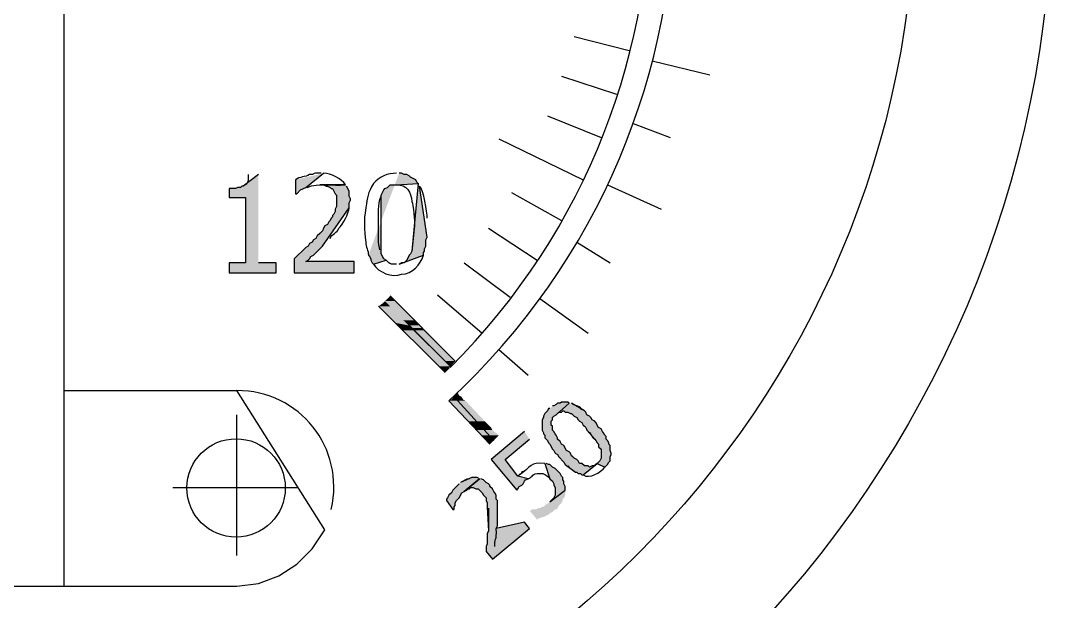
# Model space of a CAD drawing. Header units: millimetres. Extents: x 126854 to 137041, y -144259 to -137812.
# Drawn here: x 129364.4 to 129417.1, y -139044.6 to -139014.9 of the extents above; entities that cross this region are included whole.
import ezdxf

# ---------------------------------------------------------------- set-up
doc = ezdxf.new("R2010")
doc.units = ezdxf.units.MM
doc.header["$LTSCALE"] = 13
doc.layers.add('PDF_几何图形', color=7, linetype='Continuous')
doc.layers.add('PDF_实体填充', color=7, linetype='Continuous', true_color=0xffffff)
doc.layers.add('标注、文本', color=3, linetype='Continuous', lineweight=25)

# ---------------------------------------------------------------- blocks, each defined once
blk = doc.blocks.new('A$C1C912F39')
at = {"layer": 'PDF_实体填充', "transparency": 33554559}
for points in [[(70.377, 66.428), (69.594, 65.84), (69.528, 65.84), (69.463, 65.775), (69.333, 65.775), (69.202, 65.71), (68.876, 65.71), (68.876, 65.253), (69.724, 65.253), (69.724, 61.923), (68.876, 61.923), (68.876, 61.401), (71.291, 61.401), (71.291, 61.923), (70.377, 61.923)], [(72.27, 66.167), (72.27, 65.448), (72.336, 65.448), (72.532, 65.644), (72.793, 65.775), (73.707, 66.493)], [(75.992, 62.315), (76.057, 62.249), (76.122, 62.119), (76.122, 62.054), (76.188, 61.923), (76.253, 61.858), (76.906, 62.054), (76.775, 62.119), (76.645, 62.38), (76.645, 62.445), (76.645, 65.318), (76.645, 65.383), (76.775, 65.644), (76.84, 65.71), (76.971, 65.775), (77.036, 65.84), (77.102, 65.905), (77.428, 65.905), (78.538, 65.971), (78.473, 66.036), (78.407, 66.167), (78.146, 66.297), (78.081, 66.362), (77.95, 66.428), (77.82, 66.428), (77.689, 66.493), (77.559, 66.493)], [(74.817, 65.905), (73.511, 65.905), (73.707, 65.905), (73.837, 65.84), (73.903, 65.84), (74.033, 65.775), (74.098, 65.71), (74.164, 65.71), (74.294, 65.448), (74.36, 65.383), (74.36, 64.796), (74.294, 64.665), (74.294, 64.534), (74.229, 64.404), (74.164, 64.339), (74.164, 64.273), (74.098, 64.208), (74.033, 64.077), (73.968, 64.012), (73.903, 63.882), (73.772, 63.816), (73.707, 63.686), (73.641, 63.555), (73.511, 63.425), (73.38, 63.294), (73.315, 63.163), (73.184, 63.098), (73.119, 62.968), (72.989, 62.902), (72.923, 62.772), (72.793, 62.706), (72.205, 62.119), (72.205, 61.401), (75.274, 61.401), (75.274, 61.988), (72.793, 61.988), (72.923, 62.054), (72.989, 62.119), (73.054, 62.249), (73.184, 62.315), (73.576, 62.706), (73.641, 62.772), (75.012, 64.73), (75.012, 64.991), (75.078, 65.122), (75.078, 65.187), (75.012, 65.318), (75.012, 65.579), (74.882, 65.84)], [(78.538, 65.971), (78.211, 62.511), (78.146, 62.38), (78.081, 62.315), (77.95, 62.054), (77.82, 61.923), (77.689, 61.923), (77.559, 61.858), (78.799, 62.315), (78.799, 62.445), (78.864, 62.511), (78.864, 62.641), (78.93, 62.772), (78.93, 63.098), (78.995, 63.229), (78.603, 65.84)], [(85.262, 54.481), (85.197, 54.481), (85.132, 54.35), (85.001, 54.219), (84.936, 54.089), (84.936, 54.024), (84.87, 53.893), (84.87, 53.371), (84.936, 53.24), (84.936, 53.175), (85.001, 53.11), (85.001, 52.979), (85.132, 52.848), (85.197, 52.718), (85.262, 52.653), (85.393, 52.391), (85.458, 52.326), (85.523, 52.196), (85.654, 52.13), (85.719, 52), (85.98, 51.739), (86.046, 51.608), (86.568, 51.216), (86.633, 51.216), (86.698, 51.151), (86.829, 51.151), (86.894, 51.086), (86.96, 51.086), (87.678, 51.673), (87.612, 51.608), (87.482, 51.543), (87.417, 51.543), (87.286, 51.477), (87.221, 51.543), (87.025, 51.543), (86.894, 51.673), (86.764, 51.673), (86.698, 51.804), (86.633, 51.869), (86.503, 51.934), (86.437, 52), (86.372, 52.065), (86.307, 52.196), (86.241, 52.261), (86.111, 52.326), (85.98, 52.587), (85.85, 52.653), (85.784, 52.783), (85.654, 52.914), (85.654, 52.979), (85.589, 53.11), (85.523, 53.175), (85.458, 53.305), (85.393, 53.371), (85.393, 53.567), (85.327, 53.632), (85.327, 53.828), (85.393, 53.893), (85.393, 54.024), (85.458, 54.089), (85.589, 54.154), (86.241, 54.742), (86.176, 54.807), (85.85, 54.807), (85.784, 54.742), (85.654, 54.742), (85.589, 54.676), (85.458, 54.611), (85.393, 54.611)], [(86.241, 54.742), (85.589, 54.154), (85.719, 54.285), (85.85, 54.285), (85.915, 54.35), (85.98, 54.35), (86.046, 54.285), (86.176, 54.285), (86.307, 54.219), (86.372, 54.219), (86.503, 54.089), (86.633, 54.024), (86.698, 53.893), (86.764, 53.828), (86.894, 53.762), (86.96, 53.632), (87.025, 53.567), (87.09, 53.501), (87.155, 53.371), (87.547, 52.914), (87.612, 52.848), (87.678, 52.718), (87.743, 52.653), (87.743, 52.522), (87.874, 52.391), (87.874, 51.934), (87.808, 51.804), (87.678, 51.673), (88.069, 51.477), (88.135, 51.543), (88.2, 51.608), (88.265, 51.739), (88.331, 51.804), (88.331, 52), (88.396, 52.13), (88.396, 52.196), (88.331, 52.326), (88.331, 52.587), (88.265, 52.653), (88.265, 52.718), (88.2, 52.848), (88.135, 52.914), (88.135, 53.044), (88.069, 53.11), (88.004, 53.24), (87.939, 53.305), (87.874, 53.436), (87.743, 53.501), (87.612, 53.762), (87.547, 53.828), (87.417, 53.893), (87.351, 54.024), (87.286, 54.089), (87.155, 54.154), (87.09, 54.285), (87.025, 54.35), (86.372, 54.742)], [(83.956, 53.305), (82.259, 51.869), (83.565, 50.302), (83.63, 50.368), (83.695, 50.498), (83.826, 50.563), (83.891, 50.629), (83.956, 50.759), (84.022, 50.825), (84.152, 50.89), (83.63, 51.02), (82.977, 51.869), (84.218, 52.914)], [(85.001, 51.673), (85.262, 50.89), (85.393, 50.759), (85.458, 50.629), (85.458, 50.563), (85.523, 50.433), (85.523, 50.041), (85.458, 49.911), (85.393, 49.845), (85.262, 49.715), (86.046, 50.302), (86.046, 50.498), (85.98, 50.629), (85.98, 50.759), (85.915, 50.825), (85.915, 50.955), (85.85, 51.02), (85.784, 51.151), (85.523, 51.412), (85.393, 51.477), (85.262, 51.608), (85.197, 51.608), (85.066, 51.673)], [(83.891, 51.282), (83.826, 51.282), (83.761, 51.151), (83.695, 51.151), (83.63, 51.02), (84.283, 51.543), (84.152, 51.477), (84.022, 51.347)], [(80.627, 50.629), (80.562, 50.563), (80.496, 50.498), (80.3, 50.302), (80.235, 50.172), (80.105, 50.041), (80.039, 49.911), (79.974, 49.845), (79.974, 49.78), (80.3, 49.323), (80.366, 49.323), (80.366, 49.454), (80.431, 49.519), (80.431, 49.649), (80.496, 49.78), (80.627, 49.911), (80.757, 50.172), (80.888, 50.237), (81.671, 50.89), (81.541, 50.955), (81.28, 50.955), (80.692, 50.694)], [(81.671, 50.89), (80.888, 50.237), (81.019, 50.302), (81.084, 50.368), (81.149, 50.368), (81.214, 50.433), (81.345, 50.433), (81.476, 50.368), (81.606, 50.368), (81.802, 50.172), (81.867, 50.041), (81.998, 49.911), (81.998, 49.78), (82.063, 49.649), (82.063, 49.454), (82.128, 48.213), (82.063, 48.083), (82.063, 47.56), (81.998, 47.43), (81.998, 47.169), (82.324, 46.777), (84.218, 48.344), (83.956, 48.67), (82.52, 48.344), (82.585, 48.474), (82.585, 49.388), (82.585, 49.78), (82.52, 49.845), (82.52, 50.041), (82.455, 50.172), (82.39, 50.237), (82.324, 50.368), (82.194, 50.498), (82.194, 50.563), (82.128, 50.629), (81.998, 50.694), (81.867, 50.825), (81.737, 50.89)], [(84.283, 49.258), (84.218, 49.258), (84.609, 48.801), (84.675, 48.866), (84.74, 48.866), (84.87, 48.931), (84.936, 48.931), (85.066, 48.997), (85.197, 49.062), (85.262, 49.127), (85.393, 49.192), (85.458, 49.258), (85.523, 49.323), (85.589, 49.323), (85.654, 49.388), (85.719, 49.519), (85.85, 49.649), (85.915, 49.78), (85.915, 49.845), (85.98, 49.911), (86.046, 50.041), (86.046, 50.302), (85.262, 49.715), (85.197, 49.649), (85.066, 49.584), (84.936, 49.454), (84.87, 49.454), (84.74, 49.388), (84.675, 49.388), (84.544, 49.323), (84.348, 49.323)]]:
    blk.add_hatch(color=7, dxfattribs=at).paths.add_polyline_path(points, flags=16)
at = {"layer": 'PDF_几何图形'}
blk.add_line((66.003, 50.433), (72.401, 50.433), dxfattribs=at)
for points in [[(60.454, 45.406), (60.454, 77.134)], [(86.503, 73.478), (89.31, 72.76)], [(90.485, 72.238), (93.423, 71.52)], [(85.85, 71.455), (88.657, 70.541)], [(85.132, 69.431), (87.874, 68.321)], [(89.506, 69.039), (91.399, 68.321)], [(82.651, 68.256), (86.96, 66.167)], [(70.377, 66.428), (69.594, 65.84), (69.528, 65.84), (69.463, 65.775), (69.333, 65.775), (69.202, 65.71), (68.876, 65.71), (68.876, 65.253), (69.724, 65.253), (69.724, 61.923), (68.876, 61.923), (68.876, 61.401), (71.291, 61.401), (71.291, 61.923), (70.377, 61.923)], [(72.27, 66.167), (72.27, 65.448), (72.336, 65.448), (72.532, 65.644), (72.793, 65.775), (73.707, 66.493)], [(75.992, 62.315), (76.057, 62.249), (76.122, 62.119), (76.122, 62.054), (76.188, 61.923), (76.253, 61.858), (76.906, 62.054), (76.775, 62.119), (76.645, 62.38), (76.645, 62.445), (76.645, 65.318), (76.645, 65.383), (76.775, 65.644), (76.84, 65.71), (76.971, 65.775), (77.036, 65.84), (77.102, 65.905), (77.428, 65.905), (78.538, 65.971), (78.473, 66.036), (78.407, 66.167), (78.146, 66.297), (78.081, 66.362), (77.95, 66.428), (77.82, 66.428), (77.689, 66.493), (77.559, 66.493)], [(74.817, 65.905), (73.511, 65.905), (73.707, 65.905), (73.837, 65.84), (73.903, 65.84), (74.033, 65.775), (74.098, 65.71), (74.164, 65.71), (74.294, 65.448), (74.36, 65.383), (74.36, 64.796), (74.294, 64.665), (74.294, 64.534), (74.229, 64.404), (74.164, 64.339), (74.164, 64.273), (74.098, 64.208), (74.033, 64.077), (73.968, 64.012), (73.903, 63.882), (73.772, 63.816), (73.707, 63.686), (73.641, 63.555), (73.511, 63.425), (73.38, 63.294), (73.315, 63.163), (73.184, 63.098), (73.119, 62.968), (72.989, 62.902), (72.923, 62.772), (72.793, 62.706), (72.205, 62.119), (72.205, 61.401), (75.274, 61.401), (75.274, 61.988), (72.793, 61.988), (72.923, 62.054), (72.989, 62.119), (73.054, 62.249), (73.184, 62.315), (73.576, 62.706), (73.641, 62.772), (75.012, 64.73), (75.012, 64.991), (75.078, 65.122), (75.078, 65.187), (75.012, 65.318), (75.012, 65.579), (74.882, 65.84)], [(78.538, 65.971), (78.211, 62.511), (78.146, 62.38), (78.081, 62.315), (77.95, 62.054), (77.82, 61.923), (77.689, 61.923), (77.559, 61.858), (78.799, 62.315), (78.799, 62.445), (78.864, 62.511), (78.864, 62.641), (78.93, 62.772), (78.93, 63.098), (78.995, 63.229), (78.603, 65.84)], [(88.2, 65.905), (90.942, 64.665)], [(83.304, 65.514), (85.85, 64.077)], [(82.128, 63.686), (84.609, 62.054)], [(86.633, 62.968), (88.331, 61.923)], [(80.888, 61.923), (83.238, 60.16)], [(77.102, 60.226), (80.431, 56.896)], [(79.517, 60.291), (81.802, 58.332)], [(84.74, 60.095), (87.221, 58.332)], [(76.514, 59.703), (79.909, 56.309)], [(77.885, 58.92), (79.974, 56.831)], [(78.081, 58.724), (80.17, 56.635)], [(82.651, 57.484), (84.152, 56.178)], [(50.465, 45.406), (69.267, 45.406), (70.377, 45.537), (71.422, 45.928), (72.336, 46.516), (73.119, 47.299), (73.772, 48.278), (69.267, 55.395)], [(60.454, 55.395), (69.267, 55.395)], [(80.105, 54.872), (82.194, 52.653)], [(80.366, 55.068), (82.39, 52.848)], [(85.262, 54.481), (85.197, 54.481), (85.132, 54.35), (85.001, 54.219), (84.936, 54.089), (84.936, 54.024), (84.87, 53.893), (84.87, 53.371), (84.936, 53.24), (84.936, 53.175), (85.001, 53.11), (85.001, 52.979), (85.132, 52.848), (85.197, 52.718), (85.262, 52.653), (85.393, 52.391), (85.458, 52.326), (85.523, 52.196), (85.654, 52.13), (85.719, 52), (85.98, 51.739), (86.046, 51.608), (86.568, 51.216), (86.633, 51.216), (86.698, 51.151), (86.829, 51.151), (86.894, 51.086), (86.96, 51.086), (87.678, 51.673), (87.612, 51.608), (87.482, 51.543), (87.417, 51.543), (87.286, 51.477), (87.221, 51.543), (87.025, 51.543), (86.894, 51.673), (86.764, 51.673), (86.698, 51.804), (86.633, 51.869), (86.503, 51.934), (86.437, 52), (86.372, 52.065), (86.307, 52.196), (86.241, 52.261), (86.111, 52.326), (85.98, 52.587), (85.85, 52.653), (85.784, 52.783), (85.654, 52.914), (85.654, 52.979), (85.589, 53.11), (85.523, 53.175), (85.458, 53.305), (85.393, 53.371), (85.393, 53.567), (85.327, 53.632), (85.327, 53.828), (85.393, 53.893), (85.393, 54.024), (85.458, 54.089), (85.589, 54.154), (86.241, 54.742), (86.176, 54.807), (85.85, 54.807), (85.784, 54.742), (85.654, 54.742), (85.589, 54.676), (85.458, 54.611), (85.393, 54.611)], [(86.241, 54.742), (85.589, 54.154), (85.719, 54.285), (85.85, 54.285), (85.915, 54.35), (85.98, 54.35), (86.046, 54.285), (86.176, 54.285), (86.307, 54.219), (86.372, 54.219), (86.503, 54.089), (86.633, 54.024), (86.698, 53.893), (86.764, 53.828), (86.894, 53.762), (86.96, 53.632), (87.025, 53.567), (87.09, 53.501), (87.155, 53.371), (87.547, 52.914), (87.612, 52.848), (87.678, 52.718), (87.743, 52.653), (87.743, 52.522), (87.874, 52.391), (87.874, 51.934), (87.808, 51.804), (87.678, 51.673), (88.069, 51.477), (88.135, 51.543), (88.2, 51.608), (88.265, 51.739), (88.331, 51.804), (88.331, 52), (88.396, 52.13), (88.396, 52.196), (88.331, 52.326), (88.331, 52.587), (88.265, 52.653), (88.265, 52.718), (88.2, 52.848), (88.135, 52.914), (88.135, 53.044), (88.069, 53.11), (88.004, 53.24), (87.939, 53.305), (87.874, 53.436), (87.743, 53.501), (87.612, 53.762), (87.547, 53.828), (87.417, 53.893), (87.351, 54.024), (87.286, 54.089), (87.155, 54.154), (87.09, 54.285), (87.025, 54.35), (86.372, 54.742)], [(69.267, 46.973), (69.267, 54.154)], [(83.956, 53.305), (82.259, 51.869), (83.565, 50.302), (83.63, 50.368), (83.695, 50.498), (83.826, 50.563), (83.891, 50.629), (83.956, 50.759), (84.022, 50.825), (84.152, 50.89), (83.63, 51.02), (82.977, 51.869), (84.218, 52.914)], [(85.001, 51.673), (85.262, 50.89), (85.393, 50.759), (85.458, 50.629), (85.458, 50.563), (85.523, 50.433), (85.523, 50.041), (85.458, 49.911), (85.393, 49.845), (85.262, 49.715), (86.046, 50.302), (86.046, 50.498), (85.98, 50.629), (85.98, 50.759), (85.915, 50.825), (85.915, 50.955), (85.85, 51.02), (85.784, 51.151), (85.523, 51.412), (85.393, 51.477), (85.262, 51.608), (85.197, 51.608), (85.066, 51.673)], [(80.627, 50.629), (80.562, 50.563), (80.496, 50.498), (80.3, 50.302), (80.235, 50.172), (80.105, 50.041), (80.039, 49.911), (79.974, 49.845), (79.974, 49.78), (80.3, 49.323), (80.366, 49.323), (80.366, 49.454), (80.431, 49.519), (80.431, 49.649), (80.496, 49.78), (80.627, 49.911), (80.757, 50.172), (80.888, 50.237), (81.671, 50.89), (81.541, 50.955), (81.28, 50.955), (80.692, 50.694)], [(81.671, 50.89), (80.888, 50.237), (81.019, 50.302), (81.084, 50.368), (81.149, 50.368), (81.214, 50.433), (81.345, 50.433), (81.476, 50.368), (81.606, 50.368), (81.802, 50.172), (81.867, 50.041), (81.998, 49.911), (81.998, 49.78), (82.063, 49.649), (82.063, 49.454), (82.128, 48.213), (82.063, 48.083), (82.063, 47.56), (81.998, 47.43), (81.998, 47.169), (82.324, 46.777), (84.218, 48.344), (83.956, 48.67), (82.52, 48.344), (82.585, 48.474), (82.585, 49.388), (82.585, 49.78), (82.52, 49.845), (82.52, 50.041), (82.455, 50.172), (82.39, 50.237), (82.324, 50.368), (82.194, 50.498), (82.194, 50.563), (82.128, 50.629), (81.998, 50.694), (81.867, 50.825), (81.737, 50.89)]]:
    blk.add_lwpolyline(points, dxfattribs=at)
for centre, radius in [((55.46, 81.313), 55.46), ((55.46, 81.313), 48.474), ((55.46, 81.313), 48.474), ((69.235, 50.417), 2.513)]:
    blk.add_circle(centre, radius, dxfattribs=at)
for points in [[(80.105, 54.872), (95.62, 69.212), (95.496, 93.899), (79.778, 108.08)], [(80.17, 56.57), (94.268, 70.659), (93.786, 93.782), (78.995, 107.166)], [(69.855, 66.428), (69.88, 66.202), (69.845, 65.921), (69.594, 65.84)], [(72.989, 66.428), (72.759, 66.296), (72.494, 66.323), (72.27, 66.167)], [(73.576, 66.493), (73.003, 66.526), (73.324, 66.409), (72.989, 66.428)], [(74.817, 65.905), (74.637, 66.205), (74.063, 66.519), (73.707, 66.493)], [(77.428, 66.493), (76.983, 66.515), (76.551, 66.303), (76.253, 65.971)], [(72.858, 65.775), (73.46, 66.035), (74.13, 65.83), (74.817, 65.905)], [(76.253, 65.971), (75.954, 65.465), (75.948, 65.297), (75.861, 64.73)], [(77.428, 65.905), (77.964, 65.924), (78.169, 65.518), (78.211, 65.057)], [(78.995, 64.208), (79.006, 64.496), (78.813, 65.653), (78.603, 65.84)], [(76.514, 63.947), (76.529, 64.407), (76.448, 64.895), (76.645, 65.318)], [(78.211, 65.057), (78.286, 64.915), (78.357, 63.988), (78.342, 63.816)], [(74.49, 63.686), (74.694, 63.909), (74.992, 64.427), (75.012, 64.73)], [(75.861, 64.73), (75.744, 64.015), (75.79, 63.669), (75.861, 62.968)], [(76.514, 63.294), (76.514, 63.512), (76.514, 63.729), (76.514, 63.947)], [(78.342, 63.816), (78.329, 63.376), (78.236, 62.948), (78.211, 62.511)], [(74.033, 63.163), (74.126, 63.389), (74.398, 63.461), (74.49, 63.686)], [(76.579, 62.576), (76.536, 62.93), (76.49, 62.794), (76.514, 63.294)], [(75.861, 62.968), (75.849, 62.74), (76.003, 62.542), (75.992, 62.315)], [(77.689, 61.335), (78.235, 61.351), (78.652, 61.821), (78.799, 62.315)], [(76.253, 61.858), (76.51, 61.416), (77.192, 61.156), (77.689, 61.335)], [(77.428, 61.858), (77.087, 61.865), (77.152, 61.801), (76.906, 62.054)], [(74.098, 49.323), (74.807, 52.463), (72.499, 55.398), (69.267, 55.395)], [(86.894, 54.415), (86.684, 54.701), (86.587, 54.548), (86.372, 54.742)], [(87.221, 53.305), (87.471, 53.085), (87.296, 53.135), (87.547, 52.914)], [(85.001, 51.673), (84.217, 51.72), (84.375, 51.548), (83.63, 51.02)], [(84.152, 50.89), (84.449, 50.991), (84.311, 51.187), (84.74, 51.151)], [(84.74, 51.151), (84.965, 51.188), (85.116, 51.047), (85.262, 50.89)], [(86.176, 51.543), (86.399, 51.283), (86.408, 51.375), (86.568, 51.216)], [(86.96, 51.086), (87.276, 50.854), (87.86, 51.223), (88.069, 51.477)], [(81.149, 50.89), (80.967, 50.891), (80.848, 50.764), (80.692, 50.694)], [(82.128, 49.388), (82.128, 48.997), (82.128, 48.605), (82.128, 48.213)], [(82.585, 48.801), (82.585, 48.997), (82.585, 49.192), (82.585, 49.388)], [(82.455, 47.43), (82.426, 48.035), (82.564, 47.614), (82.52, 48.344)]]:
    blk.add_open_spline(points, degree=3, dxfattribs=at)
at = {"layer": 'PDF_实体填充', "transparency": 33554559}
for points in [[(77.102, 60.226), (76.84, 59.964), (77.363, 59.964)], [(76.971, 60.095), (76.84, 59.964), (77.363, 59.964)], [(77.102, 60.226), (76.971, 60.095), (77.232, 60.095)], [(76.971, 60.095), (77.232, 60.095), (77.363, 59.964)], [(76.84, 59.964), (76.514, 59.703), (77.624, 59.703)], [(76.71, 59.834), (76.514, 59.703), (77.102, 59.703)], [(76.514, 59.703), (77.167, 59.051), (78.342, 59.051)], [(76.514, 59.703), (77.624, 59.703), (78.342, 59.051)], [(76.514, 59.703), (77.232, 58.985), (77.754, 58.985)], [(76.514, 59.703), (77.102, 59.703), (77.754, 58.985)], [(76.84, 59.964), (76.71, 59.834), (76.971, 59.834)], [(76.71, 59.834), (76.971, 59.834), (77.102, 59.703)], [(76.84, 59.964), (77.363, 59.964), (77.624, 59.703)], [(76.84, 59.964), (76.971, 59.834), (77.559, 59.834)], [(76.84, 59.964), (77.363, 59.964), (77.559, 59.834)], [(76.971, 59.834), (77.102, 59.703), (77.689, 59.703)], [(76.971, 59.834), (77.559, 59.834), (77.689, 59.703)], [(77.102, 59.703), (77.754, 58.985), (78.342, 58.985)], [(77.102, 59.703), (77.689, 59.703), (78.342, 58.985)], [(77.167, 59.051), (77.363, 58.855), (78.211, 58.855)], [(77.167, 59.051), (78.342, 59.051), (78.211, 58.855)], [(78.342, 59.051), (78.211, 58.855), (78.473, 58.855)], [(77.232, 58.985), (77.363, 58.855), (77.95, 58.855)], [(77.232, 58.985), (77.754, 58.985), (77.95, 58.855)], [(77.363, 58.855), (77.493, 58.724), (78.016, 58.724)], [(77.363, 58.855), (78.211, 58.855), (78.016, 58.724)], [(77.363, 58.855), (77.493, 58.724), (78.081, 58.724)], [(77.363, 58.855), (77.95, 58.855), (78.081, 58.724)], [(77.493, 58.724), (77.624, 58.594), (77.885, 58.594)], [(77.493, 58.724), (78.016, 58.724), (77.885, 58.594)], [(77.493, 58.724), (77.624, 58.594), (77.95, 58.594)], [(77.493, 58.724), (78.081, 58.724), (77.95, 58.594)], [(77.624, 58.594), (77.885, 58.594), (77.754, 58.463)], [(77.624, 58.594), (77.95, 58.594), (77.754, 58.463)], [(77.754, 58.985), (77.95, 58.855), (78.211, 58.855)], [(77.754, 58.985), (78.342, 58.985), (78.211, 58.855)], [(77.885, 58.594), (77.754, 58.463), (78.342, 58.463)], [(77.95, 58.594), (77.754, 58.463), (78.342, 58.463)], [(78.016, 58.724), (77.885, 58.594), (78.211, 58.594)], [(77.885, 58.594), (78.211, 58.594), (78.342, 58.463)], [(77.95, 58.855), (78.211, 58.855), (78.081, 58.724)], [(78.081, 58.724), (77.95, 58.594), (78.211, 58.594)], [(77.95, 58.594), (78.211, 58.594), (78.342, 58.463)], [(78.211, 58.855), (78.016, 58.724), (78.603, 58.724)], [(78.016, 58.724), (78.211, 58.594), (78.734, 58.594)], [(78.016, 58.724), (78.603, 58.724), (78.734, 58.594)], [(78.211, 58.855), (78.081, 58.724), (78.603, 58.724)], [(78.081, 58.724), (78.211, 58.594), (78.799, 58.594)], [(78.081, 58.724), (78.603, 58.724), (78.799, 58.594)], [(78.342, 58.985), (78.211, 58.855), (78.473, 58.855)], [(78.211, 58.855), (78.473, 58.855), (78.603, 58.724)], [(78.211, 58.855), (78.473, 58.855), (78.603, 58.724)], [(78.211, 58.594), (78.342, 58.463), (78.864, 58.463)], [(78.211, 58.594), (78.734, 58.594), (78.864, 58.463)], [(78.211, 58.594), (78.342, 58.463), (78.93, 58.463)], [(78.211, 58.594), (78.799, 58.594), (78.93, 58.463)], [(77.754, 58.463), (79.321, 56.896), (79.909, 56.896)], [(77.754, 58.463), (78.342, 58.463), (79.909, 56.896)], [(77.754, 58.463), (79.321, 56.896), (79.909, 56.896)], [(77.754, 58.463), (78.342, 58.463), (79.909, 56.896)], [(78.342, 58.463), (79.909, 56.896), (80.431, 56.896)], [(78.342, 58.463), (78.864, 58.463), (80.431, 56.896)], [(78.342, 58.463), (79.909, 56.896), (80.431, 56.896)], [(78.342, 58.463), (78.93, 58.463), (80.431, 56.896)], [(79.321, 56.896), (79.452, 56.766), (80.039, 56.766)], [(79.321, 56.896), (79.909, 56.896), (80.039, 56.766)], [(79.321, 56.896), (79.452, 56.766), (80.039, 56.766)], [(79.321, 56.896), (79.909, 56.896), (80.039, 56.766)], [(79.452, 56.766), (79.582, 56.635), (80.17, 56.635)], [(79.452, 56.766), (80.039, 56.766), (80.17, 56.635)], [(79.452, 56.766), (79.648, 56.57), (80.17, 56.57)], [(79.452, 56.766), (80.039, 56.766), (80.17, 56.57)], [(79.582, 56.635), (79.713, 56.504), (80.039, 56.504)], [(79.582, 56.635), (80.17, 56.635), (80.039, 56.504)], [(79.648, 56.57), (79.778, 56.439), (80.039, 56.439)], [(79.648, 56.57), (80.17, 56.57), (80.039, 56.439)], [(79.713, 56.504), (80.039, 56.504), (79.909, 56.309)], [(79.778, 56.439), (80.039, 56.439), (79.909, 56.309)], [(79.909, 56.896), (80.039, 56.766), (80.3, 56.766)], [(79.909, 56.896), (80.431, 56.896), (80.3, 56.766)], [(79.909, 56.896), (80.039, 56.766), (80.3, 56.766)], [(79.909, 56.896), (80.431, 56.896), (80.3, 56.766)], [(80.039, 56.766), (80.3, 56.766), (80.17, 56.635)], [(80.039, 56.766), (80.3, 56.766), (80.17, 56.57)], [(80.235, 54.938), (80.105, 54.872), (80.562, 54.872)], [(80.105, 54.872), (81.084, 53.828), (81.541, 53.828)], [(80.105, 54.872), (80.562, 54.872), (81.541, 53.828)], [(80.366, 55.068), (80.235, 54.938), (80.431, 54.938)], [(80.235, 54.938), (80.431, 54.938), (80.562, 54.872)], [(80.431, 55.133), (80.366, 55.068), (80.757, 55.068)], [(80.366, 55.068), (80.431, 54.938), (80.823, 54.938)], [(80.366, 55.068), (80.757, 55.068), (80.823, 54.938)], [(80.562, 55.264), (80.431, 55.133), (80.627, 55.133)], [(80.431, 55.133), (80.627, 55.133), (80.757, 55.068)], [(80.431, 54.938), (80.562, 54.872), (80.953, 54.872)], [(80.431, 54.938), (80.823, 54.938), (80.953, 54.872)], [(80.562, 54.872), (81.541, 53.828), (81.933, 53.828)], [(80.562, 54.872), (80.953, 54.872), (81.933, 53.828)], [(81.084, 53.828), (81.214, 53.697), (81.606, 53.697)], [(81.084, 53.828), (81.541, 53.828), (81.606, 53.697)], [(81.541, 53.828), (81.606, 53.697), (81.802, 53.697)], [(81.541, 53.828), (81.933, 53.828), (81.802, 53.697)], [(81.933, 53.828), (81.802, 53.697), (82.063, 53.697)], [(81.214, 53.697), (81.28, 53.632), (81.737, 53.632)], [(81.214, 53.697), (81.606, 53.697), (81.737, 53.632)], [(81.28, 53.632), (81.41, 53.501), (81.606, 53.501)], [(81.28, 53.632), (81.737, 53.632), (81.606, 53.501)], [(81.41, 53.501), (81.606, 53.501), (81.476, 53.371)], [(81.606, 53.501), (81.476, 53.371), (81.933, 53.371)], [(81.476, 53.371), (81.802, 53.11), (82.194, 53.11)], [(81.476, 53.371), (81.933, 53.371), (82.194, 53.11)], [(81.606, 53.697), (81.802, 53.697), (81.737, 53.632)], [(81.737, 53.632), (81.606, 53.501), (81.802, 53.501)], [(81.606, 53.501), (81.802, 53.501), (81.933, 53.371)], [(81.802, 53.697), (81.737, 53.632), (82.128, 53.632)], [(81.737, 53.632), (81.802, 53.501), (82.259, 53.501)], [(81.737, 53.632), (82.128, 53.632), (82.259, 53.501)], [(81.802, 53.697), (82.063, 53.697), (82.128, 53.632)], [(81.802, 53.501), (81.933, 53.371), (82.324, 53.371)], [(81.802, 53.501), (82.259, 53.501), (82.324, 53.371)], [(81.933, 53.371), (82.194, 53.11), (82.651, 53.11)], [(81.933, 53.371), (82.324, 53.371), (82.651, 53.11)], [(81.802, 53.11), (81.867, 52.979), (82.324, 52.979)], [(81.802, 53.11), (82.194, 53.11), (82.324, 52.979)], [(81.867, 52.979), (81.998, 52.848), (82.39, 52.848)], [(81.867, 52.979), (82.324, 52.979), (82.39, 52.848)], [(81.998, 52.848), (82.063, 52.783), (82.324, 52.783)], [(81.998, 52.848), (82.39, 52.848), (82.324, 52.783)], [(82.063, 52.783), (82.324, 52.783), (82.194, 52.653)], [(82.194, 53.11), (82.324, 52.979), (82.52, 52.979)], [(82.194, 53.11), (82.651, 53.11), (82.52, 52.979)], [(82.324, 52.979), (82.52, 52.979), (82.39, 52.848)]]:
    blk.add_solid(points, dxfattribs=at)

msp = doc.modelspace()

# ---------------------------------------------------------------- block references
at = {"layer": '标注、文本'}
msp.add_blockref('A$C1C912F39', (129306.15, -139089.236), dxfattribs=at)

doc.saveas('drawing.dxf')
